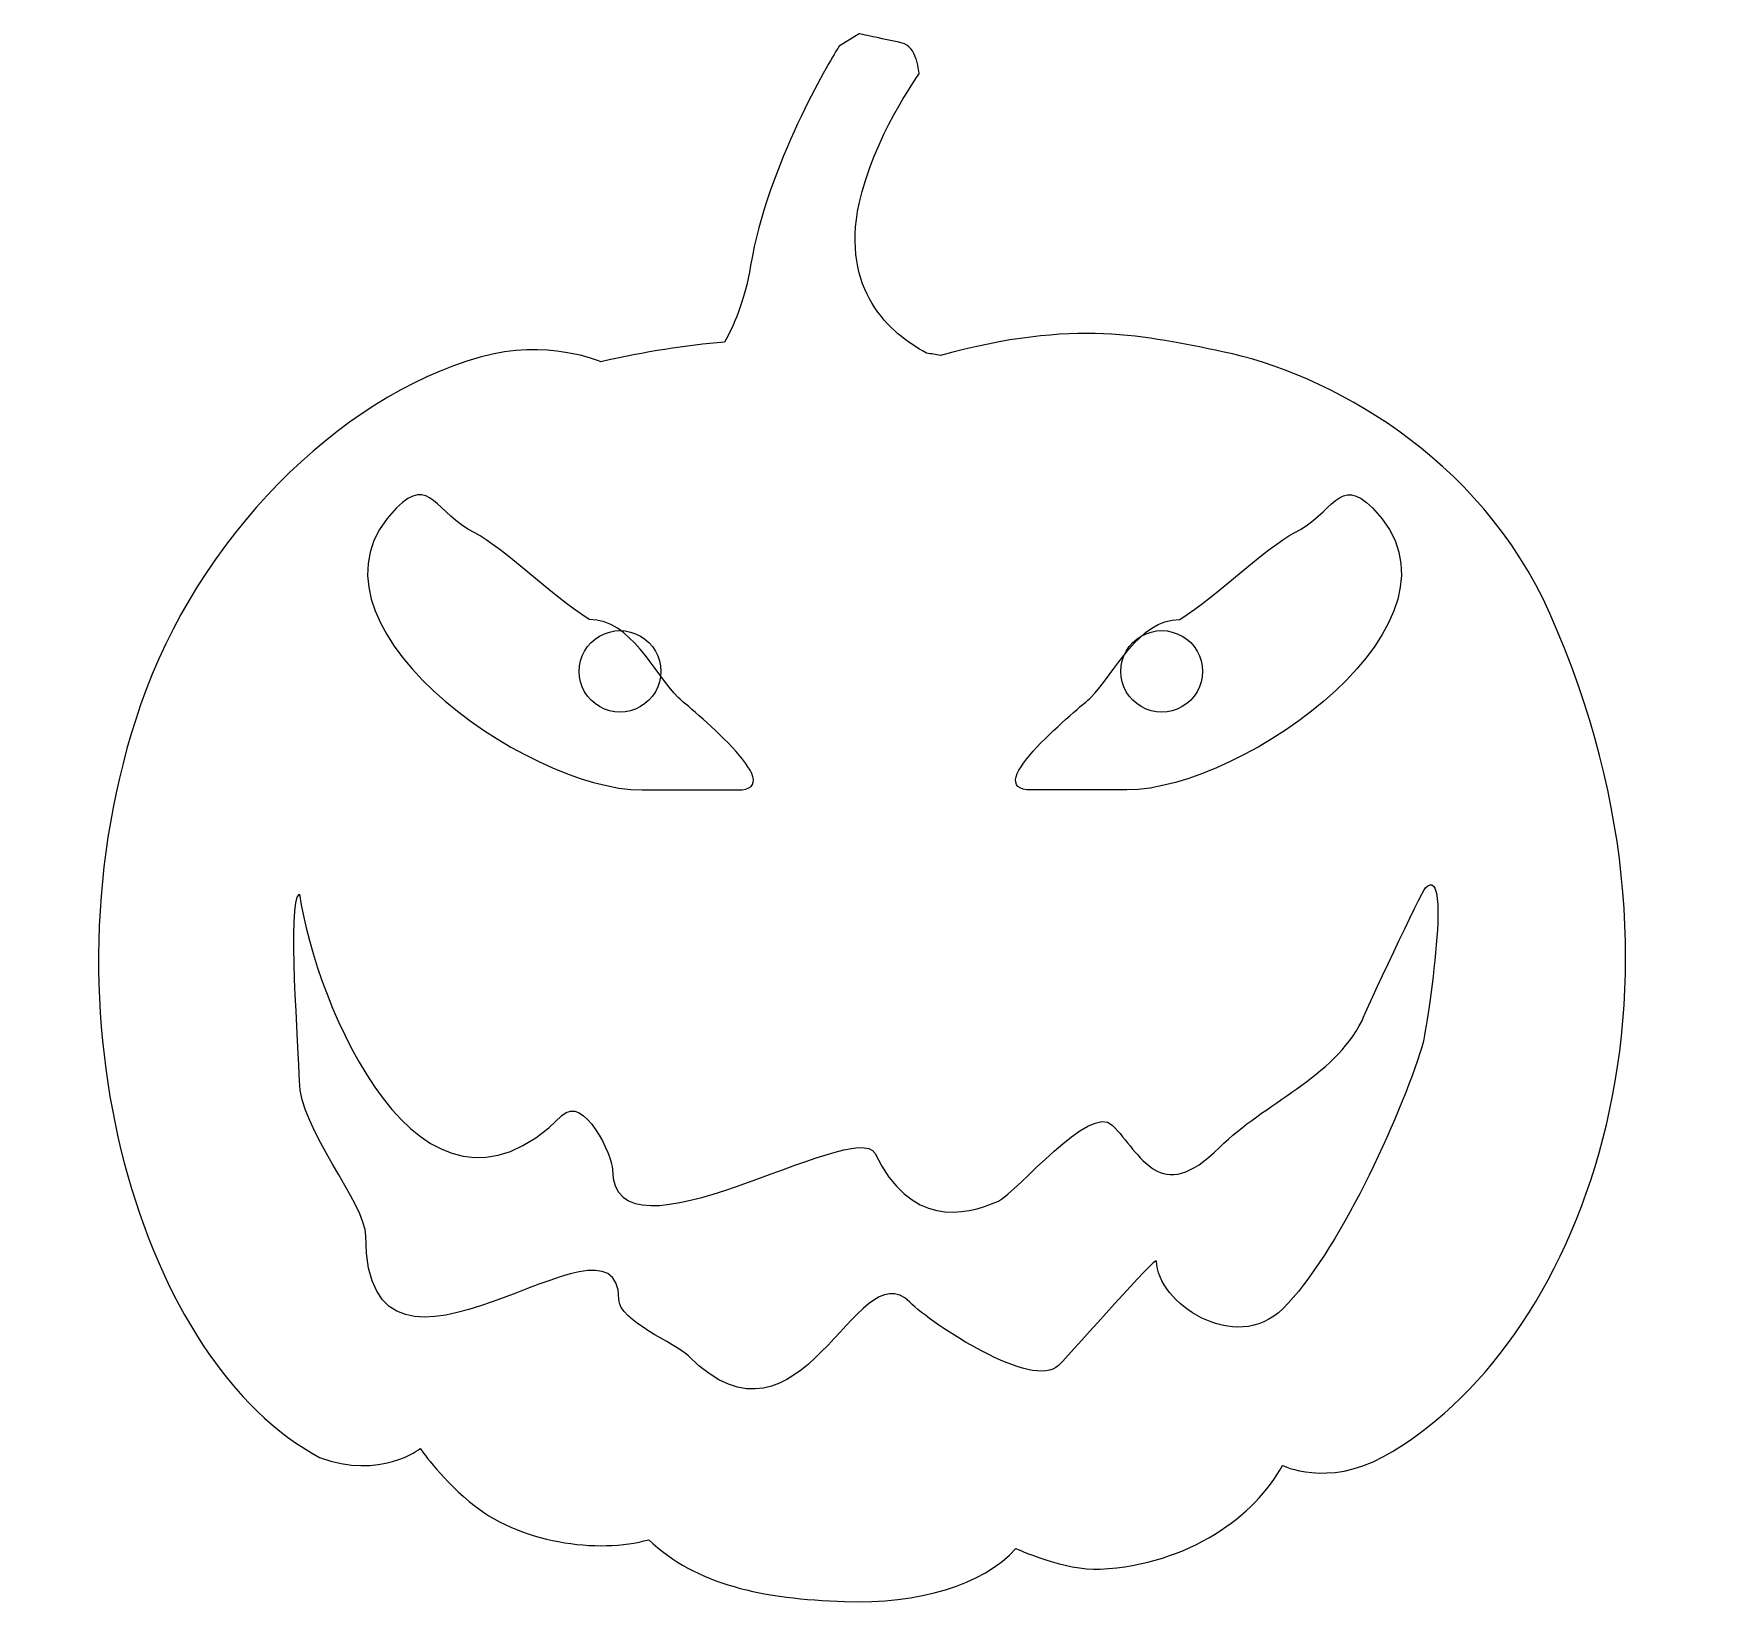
# Model space of a CAD drawing. Extents: x 9 to 143, y 16 to 141.
import ezdxf

# ---------------------------------------------------------------- set-up
doc = ezdxf.new("R2010")
doc.units = 0
doc.layers.add('Layer_1', color=7, linetype='CONTINUOUS')
doc.layers.add('Layer_2', color=7, linetype='CONTINUOUS')

msp = doc.modelspace()

# ---------------------------------------------------------------- linework, layer by layer
at = {"layer": 'Layer_1', "color": 7}
for points in [[(74.892067, 141.032589), (73.849754, 140.38715), (73.299916, 140.047636)], [(73.2994, 140.046603), (73.182094, 139.85385)], [(79.653533, 137.811597), (79.670069, 137.833818)]]:
    msp.add_lwpolyline(points, dxfattribs=at)
msp.add_lwpolyline([(74.892067, 141.032589)], close=True, dxfattribs=at)
for points in [[(76.16434, 140.756637), (75.708611, 140.855079), (74.892067, 141.032589), (74.892067, 141.032589)], [(73.182094, 139.85385), (72.577558, 138.870546), (67.595438, 130.593898), (66.248667, 122.584103)], [(73.299916, 140.047636), (73.299916, 140.047636), (73.2994, 140.046604), (73.2994, 140.046603)], [(78.304261, 140.293616), (77.59141, 140.450736), (76.930729, 140.591832), (76.16434, 140.756637)], [(79.413754, 139.065267), (79.220597, 139.613726), (78.88609, 140.165375), (78.304261, 140.293616)], [(79.450446, 138.961398), (79.43936, 138.99591), (79.425956, 139.030622), (79.413754, 139.065267)], [(79.670069, 137.833818), (79.670069, 137.833818), (79.637404, 138.380649), (79.450446, 138.961398)], [(74.892583, 127.503183), (76.013424, 132.714848), (79.566553, 137.69033), (79.653533, 137.811597)], [(80.257113, 115.600551), (77.340868, 117.163386), (73.409477, 120.607028), (74.892583, 127.503183)], [(66.248667, 122.584103), (65.757836, 119.664926), (64.871143, 117.683324), (64.157324, 116.470781)], [(103.827768, 115.716306), (97.772654, 116.944502), (92.073256, 118.375091), (81.369191, 115.412448)], [(54.330016, 114.912737), (54.330016, 114.912737), (49.992501, 116.785913), (44.704247, 115.286874)], [(64.157324, 116.470781), (61.089472, 116.222692), (57.880542, 115.722749), (54.330016, 114.912737)], [(81.369191, 115.412448), (80.994049, 115.478721), (80.626503, 115.53904), (80.257113, 115.600551)], [(129.895943, 94.871066), (124.308827, 107.448686), (112.068887, 114.044708), (103.827768, 115.716306)], [(44.704247, 115.286874), (33.345452, 112.067054), (22.215201, 100.79577), (17.668688, 87.59761)], [(116.637839, 27.733563), (132.011742, 36.226865), (143.465046, 64.324538), (129.895943, 94.871066)], [(17.668688, 87.59761), (9.159714, 62.896738), (17.96231, 35.015016), (31.923116, 27.674654)], [(31.923116, 27.674654), (36.755471, 25.847002), (39.938647, 28.377453), (39.938647, 28.377453)], [(39.938647, 28.377453), (39.938647, 28.377453), (41.371942, 26.235368), (43.83815, 24.161173)], [(94.097097, 18.772872), (101.188046, 19.154428), (106.44157, 23.023718), (108.593368, 27.038)], [(108.593368, 27.038), (108.593368, 27.038), (112.184037, 25.273065), (116.637839, 27.733563)], [(43.83815, 24.161173), (47.708525, 20.83232), (54.174912, 19.979462), (58.135984, 21.115882)], [(58.135984, 21.115882), (61.905212, 17.508743), (67.271303, 16.404134), (73.733481, 16.196286)], [(73.733481, 16.196286), (79.636753, 15.976864), (84.716186, 17.491323), (87.381228, 20.413082)], [(87.381228, 20.413082), (87.381228, 20.413082), (91.276025, 18.621073), (94.097097, 18.772872)]]:
    msp.add_open_spline(points, degree=3, dxfattribs=at)
at = {"layer": 'Layer_2', "color": 7}
for points in [[(53.396543, 94.383996)], [(100.42475, 94.383996)], [(59.10064, 90.26031)], [(102.241356, 90.26031)], [(30.315792, 72.51786)]]:
    msp.add_lwpolyline(points, close=True, dxfattribs=at)
for points in [[(57.622465, 80.816514), (65.184647, 80.816514)], [(96.198828, 80.816514), (88.636644, 80.816514)]]:
    msp.add_lwpolyline(points, dxfattribs=at)
for points in [[(44.277426, 101.278959), (41.163554, 102.83584), (40.718723, 105.949712), (38.049737, 103.280671)], [(109.54387, 101.278959), (112.65774, 102.83584), (113.10258, 105.949712), (115.77156, 103.280671)], [(38.049737, 103.280671), (29.153008, 94.383996), (48.280905, 80.816514), (57.622465, 80.816514)], [(115.77156, 103.280671), (124.66829, 94.383996), (105.54039, 80.816514), (96.198828, 80.816514)], [(53.396543, 94.383996), (50.282672, 96.385763), (46.501581, 100.166854), (44.277426, 101.278959)], [(100.42475, 94.383996), (103.53862, 96.385763), (107.31972, 100.166854), (109.54387, 101.278959)], [(60.513894, 88.156307), (58.512127, 90.158074), (56.732803, 94.383996), (53.396543, 94.383996)], [(93.307398, 88.156307), (95.309166, 90.158074), (97.08849, 94.383996), (100.42475, 94.383996)], [(52.589912, 90.26031), (52.589912, 91.418339), (53.210381, 92.488401), (54.217594, 93.067415)], [(54.217594, 93.067415), (55.224807, 93.646429), (56.465745, 93.646429), (57.472958, 93.067415)], [(57.472958, 93.067415), (58.480171, 92.488401), (59.10064, 91.418339), (59.10064, 90.26031)], [(95.730628, 90.26031), (95.730628, 91.418339), (96.351097, 92.488401), (97.35831, 93.067415)], [(97.35831, 93.067415), (98.365523, 93.646429), (99.606461, 93.646429), (100.613674, 93.067415)], [(100.613674, 93.067415), (101.620887, 92.488401), (102.241356, 91.418339), (102.241356, 90.26031)], [(54.217594, 87.453205), (53.210381, 88.032219), (52.589912, 89.102282), (52.589912, 90.26031)], [(59.10064, 90.26031), (59.10064, 89.102282), (58.480171, 88.032219), (57.472958, 87.453205)], [(97.35831, 87.453205), (96.351097, 88.032219), (95.730628, 89.102282), (95.730628, 90.26031)], [(102.241356, 90.26031), (102.241356, 89.102282), (101.620887, 88.032219), (100.613674, 87.453205)], [(57.472958, 87.453205), (56.465745, 86.874191), (55.224807, 86.874191), (54.217594, 87.453205)], [(65.184647, 80.816514), (69.633012, 80.816514), (61.181168, 87.489034), (60.513894, 88.156307)], [(88.636644, 80.816514), (84.18828, 80.816514), (92.640125, 87.489034), (93.307398, 88.156307)], [(100.613674, 87.453205), (99.606461, 86.874191), (98.365523, 86.874191), (97.35831, 87.453205)], [(119.97957, 73.021589), (122.24635, 75.28837), (119.97957, 61.183955), (119.7277, 60.428363)], [(114.94227, 62.443282), (115.19414, 63.198873), (119.7277, 72.769725), (119.97957, 73.021589)], [(30.315792, 57.657853), (30.315792, 59.924635), (29.308335, 72.014131), (30.315792, 72.51786)], [(30.315792, 72.51786), (31.575115, 63.954465), (39.886645, 43.553438), (51.220548, 54.887343)], [(103.60837, 52.368697), (107.13448, 55.894799), (112.67549, 57.909717), (114.94227, 62.443282)], [(119.7277, 60.428363), (117.96465, 54.635479), (112.92736, 43.805298), (108.64566, 39.523608)], [(35.604947, 45.316488), (35.604947, 47.835138), (30.315792, 53.879887), (30.315792, 57.657853)], [(51.220548, 54.887343), (52.983599, 56.650397), (55.25038, 51.613105), (55.25038, 50.605649)], [(85.97785, 48.086998), (87.48904, 48.842598), (93.281924, 55.894799), (95.044972, 54.131751)], [(55.25038, 50.605649), (55.25038, 42.294118), (74.643949, 54.887343), (76.155136, 51.864969)], [(95.044972, 54.131751), (97.311754, 51.864969), (98.822945, 47.583278), (103.60837, 52.368697)], [(76.155136, 51.864969), (78.925645, 46.072088), (83.20734, 46.827678), (85.97785, 48.086998)], [(55.75411, 40.279198), (55.75411, 48.842598), (35.604947, 29.449028), (35.604947, 45.316488)], [(78.925645, 40.027338), (74.643949, 44.309038), (70.362251, 26.678518), (61.295128, 35.745638)], [(98.571081, 43.301578), (98.571081, 43.805298), (92.274462, 36.501238), (90.763278, 34.990048)], [(108.64566, 39.523608), (104.8677, 35.745638), (98.571081, 40.027338), (98.571081, 43.301578)], [(61.295128, 35.745638), (60.287671, 36.753098), (55.75411, 38.516148), (55.75411, 40.279198)], [(90.763278, 34.990048), (88.74836, 32.975128), (80.688697, 38.264278), (78.925645, 40.027338)]]:
    msp.add_open_spline(points, degree=3, dxfattribs=at)

doc.saveas('drawing.dxf')
